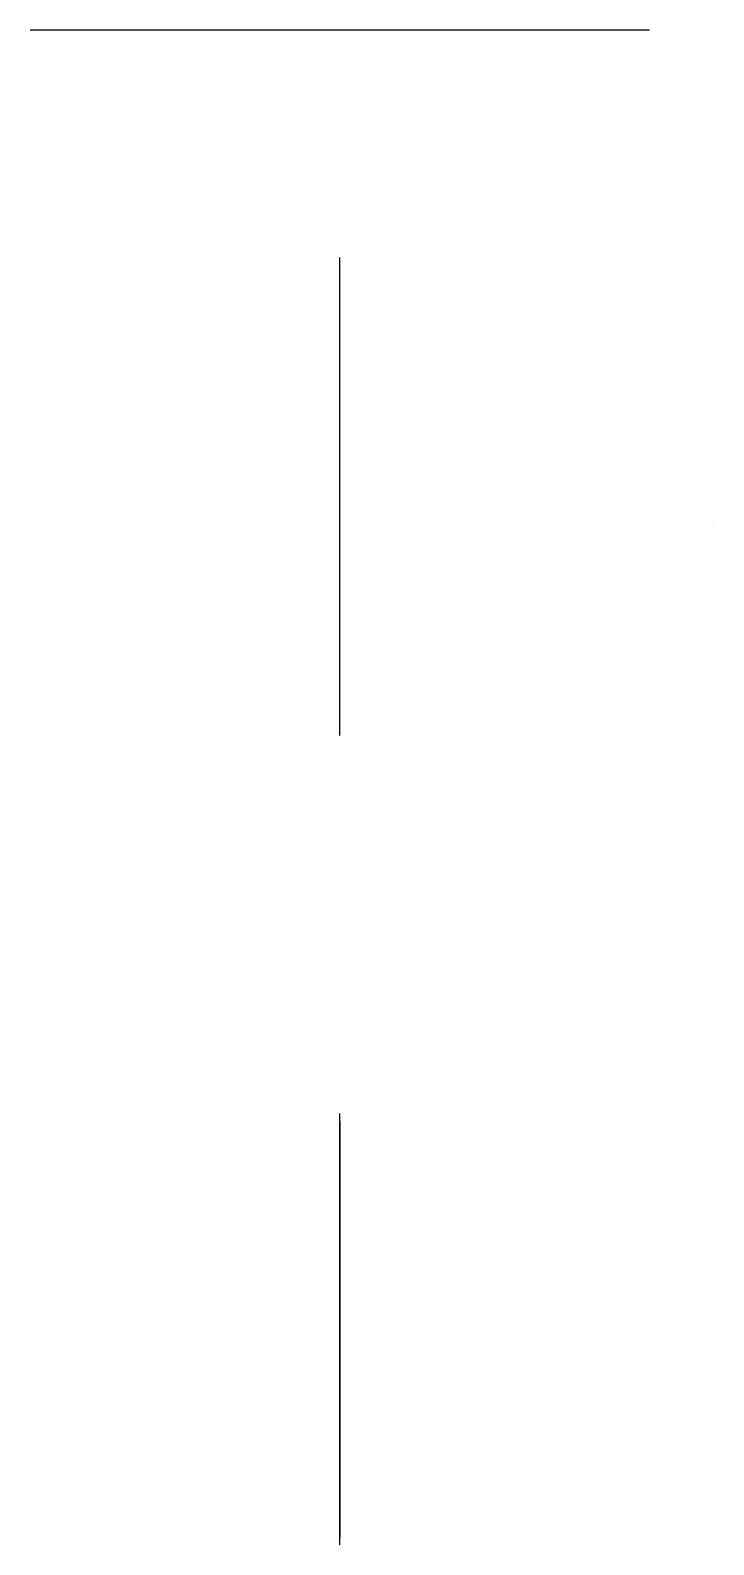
# Model space of a CAD drawing. Header units: millimetres. Extents: x 65.8 to 132.6, y -47.2 to 23.2.
# Drawn here: x 65.79 to 76.05, y -47.15 to -24.42 of the extents above.
import ezdxf

# ---------------------------------------------------------------- set-up
doc = ezdxf.new("R2010")
doc.units = ezdxf.units.MM
doc.header["$MEASUREMENT"] = 0

msp = doc.modelspace()

# ---------------------------------------------------------------- linework, layer by layer
for p, q in [((75.086, -24.416, 40.379), (65.786, -24.416, 40.379)), ((70.436, -35.005, 46), (70.436, -27.826, 46))]:
    msp.add_line(p, q)
at = {"extrusion": (1, 0, 0)}
msp.add_line((76.051, -31.803, -2.19), (76.051, -31.803, -2.19), dxfattribs=at)
at = {"extrusion": (0, -1, 0)}
for p, q in [((70.436, -47.153), (70.436, -40.679)), ((70.436, -47.153, 59.5), (70.436, -40.679, 59.5)), ((70.436, -40.794), (70.436, -47.037)), ((70.436, -47.037, 59.5), (70.436, -40.794, 59.5))]:
    msp.add_line(p, q, dxfattribs=at)

doc.saveas('drawing.dxf')
